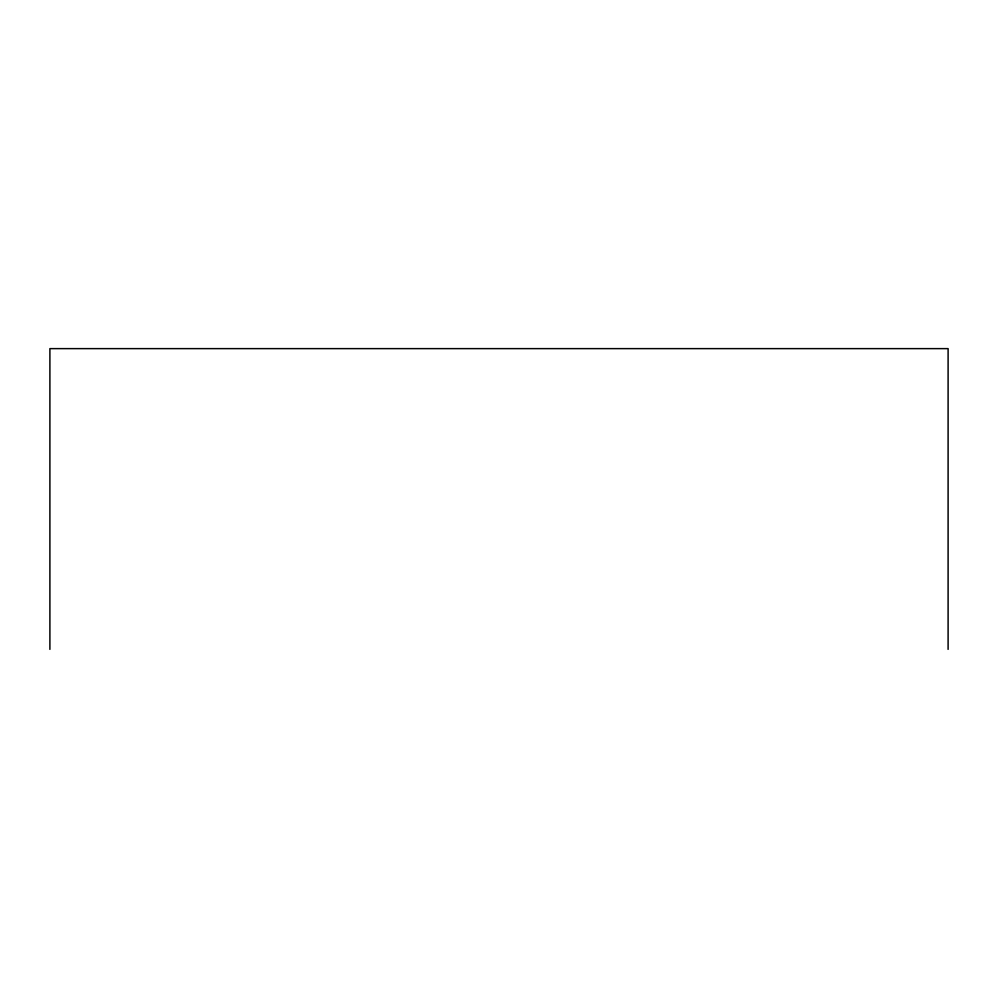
<?xml version="1.0" encoding="UTF-8"?>
<svg xmlns="http://www.w3.org/2000/svg" width="998" height="998" viewBox="0 0 998 998"><rect width="100%" height="100%" fill="white"/><g stroke="black" fill="none" stroke-linecap="round" stroke-linejoin="round"><path stroke-width="1.5" d="M948.1 649.374L948.1 348.626L49.9 348.626L49.9 649.374"/></g></svg>
